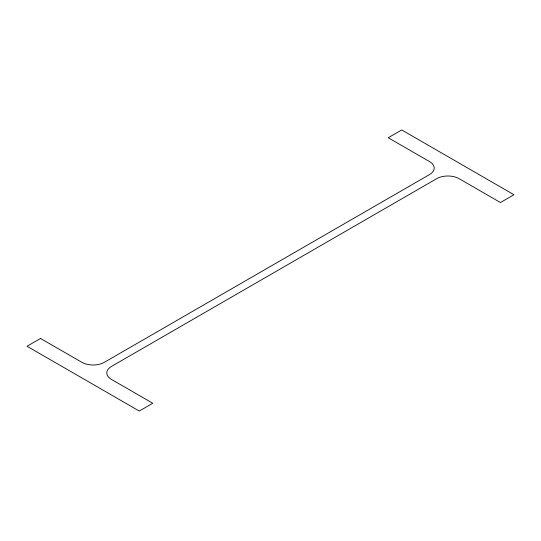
<?xml version="1.0" encoding="UTF-8"?>
<svg xmlns="http://www.w3.org/2000/svg" width="541" height="541" viewBox="0 0 541 541"><rect width="100%" height="100%" fill="white"/><g stroke="black" fill="none" stroke-linecap="round" stroke-linejoin="round"><path stroke-width="0.81" d="M40.555 338.47L27.05 346.267L139.267 411.052L152.772 403.261L111.446 379.403A15.872 9.163 0 0 1 111.446 366.446L436.682 178.672A15.872 9.163 0 0 1 459.126 178.672L500.445 202.53L513.95 194.733L401.733 129.948L388.228 137.739L429.554 161.597A15.872 9.163 0 0 1 429.554 174.554L104.318 362.328A15.872 9.163 0 0 1 81.874 362.328L40.555 338.47"/></g></svg>
